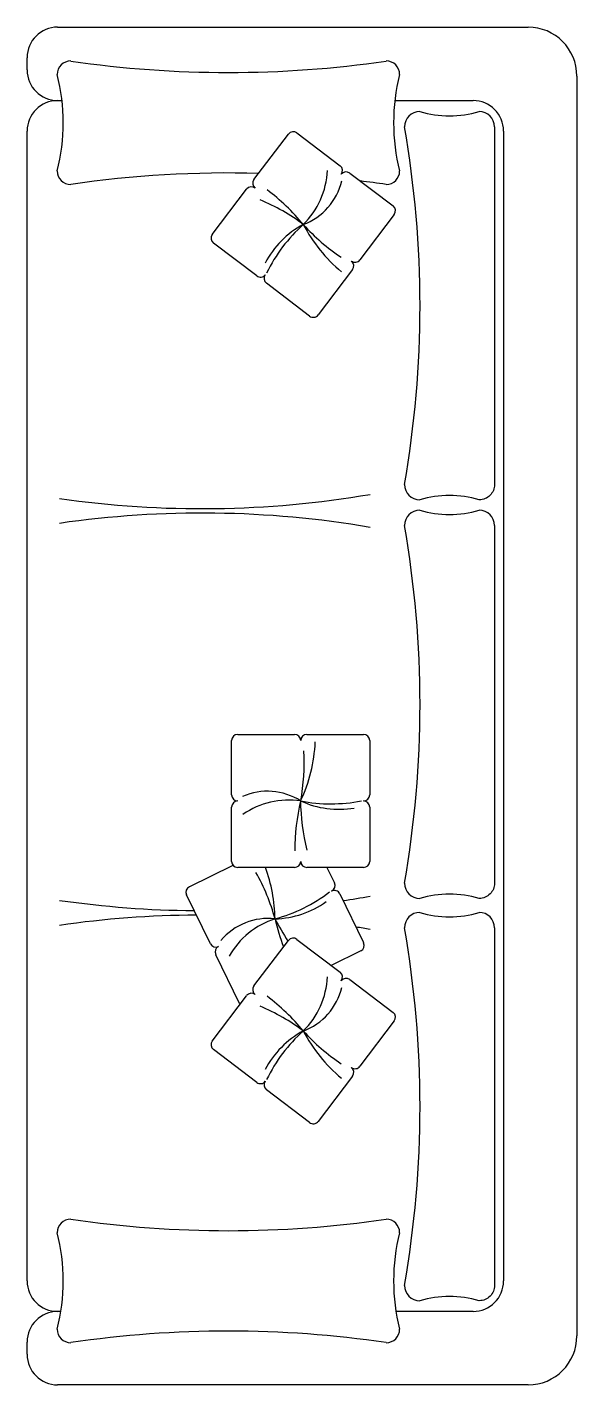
# Model space of a CAD drawing. Extents: x 59.16 to 60.05, y 52.05 to 54.24.
import ezdxf

# ---------------------------------------------------------------- set-up
doc = ezdxf.new("R2010")
doc.units = 0
doc.header["$MEASUREMENT"] = 0
doc.layers.add('MOBILIA', color=2, linetype='CONTINUOUS')
doc.layers.add('MOBILIARIO', color=11, linetype='CONTINUOUS')

msp = doc.modelspace()

# ---------------------------------------------------------------- linework, layer by layer
at = {"layer": 'MOBILIA'}
for p, q in [((59.2047, 54.2434), (59.9671, 54.2434)), ((59.1552, 54.1741), (59.1552, 54.1939)), ((60.0463, 54.1642), (60.0463, 52.1246)), ((59.2047, 54.1246), (59.2118, 54.1246)), ((59.7513, 54.1246), (59.878, 54.1246)), ((59.1552, 52.2137), (59.1552, 54.0751)), ((59.9275, 54.0751), (59.9275, 52.2137)), ((59.21, 52.1642), (59.2047, 52.1642)), ((59.878, 52.1642), (59.7531, 52.1642)), ((59.1552, 52.0949), (59.1552, 52.1147)), ((59.9671, 52.0454), (59.2047, 52.0454))]:
    msp.add_line(p, q, dxfattribs=at)
for points in [[(59.9128, 54.082), (59.9128, 53.503, -0.414214), (59.888, 53.4782)], [(59.9128, 53.4366), (59.9128, 52.8576, -0.414214), (59.888, 52.8329)], [(59.9128, 52.7854), (59.9128, 52.2064, -0.414214), (59.888, 52.1816)]]:
    msp.add_lwpolyline(points, format="xyb", dxfattribs=at)
for centre, radius, start, end in [((59.2047, 54.1939), 0.0495, 90, 180), ((59.9671, 54.1642), 0.0792, 0, 90), ((59.2259, 54.1667), 0.0219, 90, 180), ((59.4815, 55.9412), 1.7712, 261.7032, 278.2968), ((59.7371, 54.1667), 0.0219, 0, 90), ((59.2047, 54.1741), 0.0495, 180, 270), ((58.8969, 54.0886), 0.3169, 345.7458, 14.2542), ((60.0661, 54.0886), 0.3169, 165.7458, 194.2542), ((59.2047, 54.0751), 0.0495, 90, 180), ((59.878, 54.0751), 0.0495, 360, 90), ((59.7917, 54.082), 0.0248, 90, 180), ((59.8398, 54.2713), 0.1715, 253.6808, 286.3192), ((59.888, 54.082), 0.0248, 360, 90), ((58.1152, 53.7925), 1.6768, 350.0585, 9.9415), ((59.2259, 54.0106), 0.0219, 180, 270), ((59.4815, 52.2361), 1.7712, 88.4195, 98.2968), ((59.7371, 54.0106), 0.0219, 270, 0), ((59.4815, 52.2361), 1.7712, 81.7032, 83.0767), ((59.7917, 53.503), 0.0248, 180, 270), ((59.4386, 55.08), 1.6161, 261.7841, 279.7028), ((59.8398, 53.3136), 0.1715, 73.6808, 106.3192), ((59.4386, 51.8406), 1.6161, 80.2972, 98.2159), ((59.7917, 53.4366), 0.0248, 90, 180), ((59.8398, 53.626), 0.1715, 253.6808, 286.3192), ((59.888, 53.4366), 0.0248, 360, 90), ((58.1152, 53.1471), 1.6768, 350.0585, 9.9415), ((59.7917, 52.8576), 0.0248, 180, 270), ((59.8398, 52.6683), 0.1715, 73.6808, 106.3192), ((59.4386, 54.4293), 1.6161, 261.7841, 269.5542), ((59.4386, 54.4293), 1.6161, 278.1359, 279.7028), ((59.4386, 51.1898), 1.6161, 90.32, 98.2159), ((59.7917, 52.7854), 0.0248, 90, 180), ((59.8398, 52.9747), 0.1715, 253.6808, 286.3192), ((59.888, 52.7854), 0.0248, 360, 90), ((59.4386, 51.1898), 1.6161, 80.2972, 81.1124), ((58.1152, 52.4959), 1.6768, 350.0585, 9.9415), ((59.2259, 52.2917), 0.0219, 90, 180), ((59.4815, 54.0662), 1.7712, 261.7032, 278.2968), ((59.7371, 52.2917), 0.0219, 0, 90), ((58.8969, 52.2137), 0.3169, 345.7458, 14.2542), ((60.0661, 52.2137), 0.3169, 165.7458, 194.2542), ((59.2047, 52.2137), 0.0495, 180, 270), ((59.7917, 52.2064), 0.0248, 180, 270), ((59.878, 52.2137), 0.0495, 270, 360), ((59.8398, 52.017), 0.1715, 73.6808, 106.3192), ((59.2047, 52.1147), 0.0495, 90, 180), ((59.2259, 52.1356), 0.0219, 180, 270), ((59.7371, 52.1356), 0.0219, 270, 0), ((59.4815, 50.3612), 1.7712, 81.7032, 98.2968), ((59.9671, 52.1246), 0.0792, 270, 0), ((59.2047, 52.0949), 0.0495, 180, 270)]:
    msp.add_arc(centre, radius, start, end, dxfattribs=at)
at = {"layer": 'MOBILIARIO'}
for p, q in [((59.5229, 53.9968), (59.5786, 54.0702)), ((59.5925, 54.0721), (59.6625, 54.019)), ((59.6783, 54.0071), (59.7483, 53.954)), ((59.4553, 53.9076), (59.511, 53.981)), ((59.7503, 53.9401), (59.6946, 53.8667)), ((59.5273, 53.8406), (59.4572, 53.8937)), ((59.6826, 53.8509), (59.627, 53.7775)), ((59.6131, 53.7756), (59.5431, 53.8287)), ((59.4866, 53.0006), (59.4866, 53.0885)), ((59.4965, 53.0984), (59.5887, 53.0984)), ((59.6085, 53.0984), (59.7006, 53.0984)), ((59.7105, 53.0885), (59.7105, 53.0006)), ((59.4866, 52.8929), (59.4866, 52.9808)), ((59.7105, 52.9808), (59.7105, 52.8929)), ((59.4181, 52.8518), (59.489, 52.8865)), ((59.5887, 52.883), (59.4965, 52.883)), ((59.7006, 52.883), (59.6085, 52.883)), ((59.6411, 52.883), (59.6533, 52.858)), ((59.662, 52.8402), (59.7006, 52.7613)), ((59.4522, 52.7596), (59.4136, 52.8386)), ((59.5229, 52.6912), (59.5786, 52.7646)), ((59.5925, 52.7665), (59.6625, 52.7134)), ((59.4996, 52.6629), (59.4609, 52.7418)), ((59.6961, 52.748), (59.648, 52.7245)), ((59.6783, 52.7015), (59.7483, 52.6484)), ((59.4553, 52.602), (59.511, 52.6754)), ((59.7503, 52.6345), (59.6946, 52.5611)), ((59.5273, 52.5351), (59.4572, 52.5882)), ((59.6826, 52.5453), (59.627, 52.4719)), ((59.6131, 52.47), (59.5431, 52.5231))]:
    msp.add_line(p, q, dxfattribs=at)
for centre, radius, start, end in [((59.5865, 54.0642), 0.0099, 52.8337, 142.8337), ((59.5115, 54.0172), 0.1305, 314.3607, 357.525), ((59.6565, 54.0111), 0.0099, 322.8337, 52.8337), ((59.6723, 53.9992), 0.0099, 52.8337, 142.8337), ((59.5189, 53.975), 0.0099, 52.8337, 142.8337), ((59.5308, 53.9908), 0.0099, 142.8337, 232.8337), ((59.5674, 54.0182), 0.1008, 290.5294, 346.4081), ((59.5085, 53.9728), 0.0099, 206.0793, 215.3871), ((59.4006, 53.6499), 0.3407, 53.4387, 67.1255), ((59.3396, 53.7076), 0.3407, 39.4119, 53.0987), ((59.7424, 53.9461), 0.0099, 322.8337, 52.8337), ((59.6739, 53.7918), 0.15, 118.3218, 152.2851), ((59.7721, 53.7341), 0.2543, 131.737, 154.0548), ((59.8546, 54.1534), 0.3407, 222.3507, 236.0375), ((59.8278, 54.0424), 0.2543, 207.775, 230.0928), ((59.4632, 53.9016), 0.0099, 142.8337, 232.8337), ((59.6867, 53.8727), 0.0099, 232.8337, 322.8337), ((59.6747, 53.8569), 0.0099, 322.8337, 52.8337), ((59.5333, 53.8485), 0.0099, 232.8337, 322.8337), ((59.549, 53.8366), 0.0099, 142.8337, 232.8337), ((59.6191, 53.7835), 0.0099, 232.8337, 322.8337), ((59.4965, 53.0885), 0.0099, 90, 180), ((59.5887, 53.0885), 0.0099, 0, 90), ((59.6085, 53.0885), 0.0099, 90, 180), ((59.3682, 53.0984), 0.2543, 334.9413, 357.2592), ((59.7006, 53.0885), 0.0099, 0, 90), ((59.2636, 53.0527), 0.3407, 349.5171, 3.2039), ((59.4965, 53.0006), 0.0099, 180, 270), ((59.5447, 52.9056), 0.1008, 57.6957, 113.5744), ((59.7006, 53.0006), 0.0099, 270, 0), ((59.4965, 52.9808), 0.0099, 90, 180), ((59.5793, 52.8616), 0.1305, 81.5271, 124.6913), ((59.9299, 52.9117), 0.3407, 166.5783, 180.2651), ((59.939, 52.9951), 0.3407, 180.605, 194.2918), ((59.6475, 53.2403), 0.2543, 258.9033, 281.2211), ((59.6608, 53.1272), 0.15, 245.4882, 279.4515), ((59.7006, 52.9808), 0.0099, 0, 90), ((59.4965, 52.8929), 0.0099, 180, 270), ((59.3028, 52.7954), 0.2543, 1.0206, 20.1576), ((59.5887, 52.8929), 0.0099, 270, 0), ((59.6085, 52.8929), 0.0099, 180, 270), ((59.7006, 52.8929), 0.0099, 270, 0), ((59.229, 52.7083), 0.3407, 15.5964, 29.2832), ((59.4225, 52.8429), 0.0099, 116.0793, 206.0793), ((59.4914, 53.0456), 0.2543, 284.9826, 307.3004), ((59.6444, 52.8537), 0.0099, 296.0793, 26.0793), ((59.6531, 52.8359), 0.0099, 26.0793, 116.0793), ((59.553, 52.9498), 0.15, 271.5675, 305.5308), ((59.5462, 52.6997), 0.1008, 83.775, 139.6537), ((59.5966, 52.6755), 0.1305, 107.6064, 150.7706), ((59.861, 52.9535), 0.3407, 206.6843, 213.83), ((59.8895, 52.8746), 0.3407, 192.6575, 200.6718), ((59.4611, 52.764), 0.0099, 206.0793, 296.0793), ((59.4698, 52.7462), 0.0099, 116.0793, 206.0793), ((59.5865, 52.7587), 0.0099, 52.8337, 142.8337), ((59.6918, 52.7569), 0.0099, 296.0793, 26.0793), ((59.6565, 52.7055), 0.0099, 322.8337, 52.8337), ((59.5308, 52.6852), 0.0099, 142.8337, 232.8337), ((59.5115, 52.7116), 0.1305, 314.3607, 357.525), ((59.5674, 52.7126), 0.1008, 290.5294, 346.4081), ((59.6723, 52.6936), 0.0099, 52.8337, 142.8337), ((59.5189, 52.6695), 0.0099, 52.8337, 142.8337), ((59.3396, 52.402), 0.3407, 39.4119, 53.0987), ((59.5085, 52.6672), 0.0099, 206.0793, 215.3871), ((59.4006, 52.3443), 0.3407, 53.4387, 67.1255), ((59.7424, 52.6405), 0.0099, 322.8337, 52.8337), ((59.4632, 52.596), 0.0099, 142.8337, 232.8337), ((59.6739, 52.4863), 0.15, 118.3218, 152.2851), ((59.7721, 52.4285), 0.2543, 131.737, 154.0548), ((59.8278, 52.7368), 0.2543, 207.775, 230.0928), ((59.8546, 52.8478), 0.3407, 222.3507, 236.0375), ((59.6867, 52.5671), 0.0099, 232.8337, 322.8337), ((59.6747, 52.5513), 0.0099, 322.8337, 52.8337), ((59.5333, 52.5429), 0.0099, 232.8337, 322.8337), ((59.549, 52.531), 0.0099, 142.8337, 232.8337), ((59.6191, 52.4779), 0.0099, 232.8337, 322.8337)]:
    msp.add_arc(centre, radius, start, end, dxfattribs=at)

doc.saveas('drawing.dxf')
